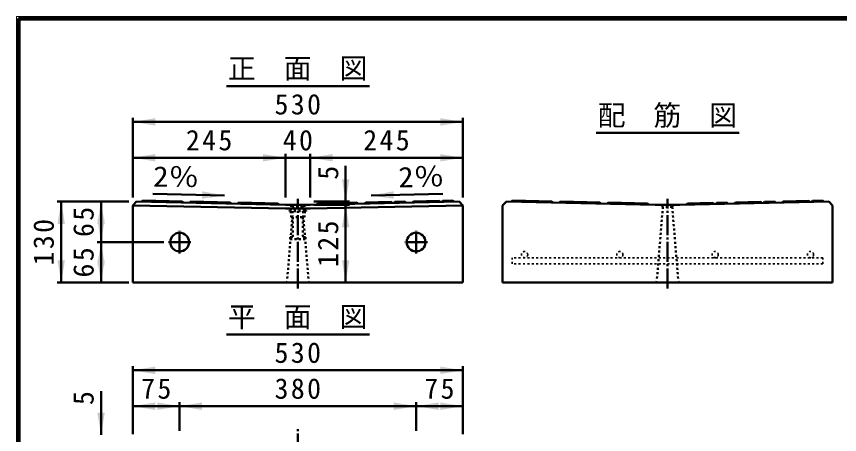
# Model space of a CAD drawing. Units: millimetres, scale not verified. Extents: x 100 to 4105, y 100 to 2870.
# Drawn here: x 100 to 2166, y 1821 to 2870 of the extents above; entities that cross this region are included whole.
import ezdxf
from ezdxf.enums import TextEntityAlignment as Align

# ---------------------------------------------------------------- set-up
doc = ezdxf.new("R2010")
doc.units = ezdxf.units.MM
doc.header["$LTSCALE"] = 5
doc.linetypes.add('USER1', pattern=[2.2, 1, -1.2])
doc.linetypes.add('USER2', pattern=[13.4, 10, -1.2, 1, -1.2])
doc.layers.add('V-nasSTD', color=7, linetype='Continuous', lineweight=50)
doc.styles.add('ＭＳ ゴシック', font='')
doc.styles.get('ＭＳ ゴシック').set_extended_font_data('MS Gothic')

msp = doc.modelspace()

# ---------------------------------------------------------------- hatches: boundary and pattern name
at = {"layer": 'V-nasSTD'}
for points in [[(448.642, 2614.913), (392.392, 2605.538), (448.642, 2596.163)], [(1164.267, 2596.163), (1220.517, 2605.538), (1164.267, 2614.913)], [(448.642, 2524.913), (392.392, 2515.538), (448.642, 2506.163)], [(718.955, 2506.163), (775.205, 2515.538), (718.955, 2524.913)], [(893.955, 2524.913), (837.705, 2515.538), (893.955, 2506.163)], [(1164.267, 2506.163), (1220.517, 2515.538), (1164.267, 2524.913)], [(917.08, 2461.788), (926.455, 2405.538), (935.83, 2461.788)], [(566.311, 2431.477), (622.353, 2420.927), (565.919, 2412.731)], [(1046.598, 2431.477), (990.557, 2420.927), (1046.99, 2412.731)], [(221.767, 2349.288), (212.392, 2405.538), (203.017, 2349.288)], [(321.767, 2349.288), (312.392, 2405.538), (303.017, 2349.288)], [(935.83, 2341.475), (926.455, 2397.725), (917.08, 2341.475)], [(303.017, 2360.225), (312.392, 2303.975), (321.767, 2360.225)], [(321.767, 2247.725), (312.392, 2303.975), (303.017, 2247.725)], [(203.017, 2258.663), (212.392, 2202.413), (221.767, 2258.663)], [(303.017, 2258.663), (312.392, 2202.413), (321.767, 2258.663)], [(917.08, 2258.663), (926.455, 2202.413), (935.83, 2258.663)], [(448.642, 1991.788), (392.392, 1982.413), (448.642, 1973.038)], [(1164.267, 1973.038), (1220.517, 1982.413), (1164.267, 1991.788)], [(448.642, 1901.788), (392.392, 1892.413), (448.642, 1883.038)], [(453.33, 1883.038), (509.58, 1892.413), (453.33, 1901.788)], [(565.83, 1883.038), (509.58, 1892.413), (565.83, 1901.788)], [(1047.08, 1901.788), (1103.33, 1892.413), (1047.08, 1883.038)], [(1159.58, 1901.788), (1103.33, 1892.413), (1159.58, 1883.038)], [(1164.267, 1883.038), (1220.517, 1892.413), (1164.267, 1901.788)], [(303.017, 1876.475), (312.392, 1820.225), (321.767, 1876.475)]]:
    msp.add_hatch(color=256, dxfattribs=at).paths.add_polyline_path(points)

# ---------------------------------------------------------------- linework, layer by layer
at = {"layer": 'V-nasSTD', "lineweight": 100}
for p, q in [((105, 2865), (105, 105)), ((4100, 2865), (105, 2865))]:
    msp.add_line(p, q, dxfattribs=at)
at = {"layer": 'V-nasSTD'}
for p, q in [((626.955, 2695.538), (985.955, 2695.538)), ((392.392, 2615.538), (392.392, 2415.538)), ((1220.517, 2605.538), (392.392, 2605.538)), ((1220.517, 2615.538), (1220.517, 2415.538)), ((1555.08, 2577.725), (1914.08, 2577.725)), ((775.205, 2525.538), (775.205, 2415.538)), ((837.705, 2525.538), (837.705, 2415.538)), ((775.205, 2515.538), (392.392, 2515.538)), ((775.205, 2515.538), (837.705, 2515.538)), ((1220.517, 2515.538), (837.705, 2515.538)), ((926.455, 2495.538), (926.455, 2405.538)), ((442.392, 2424.692), (622.353, 2420.927)), ((1170.517, 2424.692), (990.557, 2420.927)), ((382.392, 2405.538), (202.392, 2405.538)), ((212.392, 2405.538), (212.392, 2202.413)), ((312.392, 2405.538), (312.392, 2303.975)), ((401.767, 2405.538), (392.392, 2396.163)), ((401.767, 2405.538), (775.205, 2397.725)), ((417.392, 2408.336), (414.267, 2405.276)), ((515.83, 2406.277), (417.392, 2408.336)), ((518.955, 2403.086), (515.83, 2406.277)), ((537.705, 2405.819), (534.58, 2402.759)), ((636.142, 2403.76), (537.705, 2405.819)), ((639.267, 2400.569), (636.142, 2403.76)), ((658.017, 2403.302), (654.892, 2400.242)), ((756.455, 2401.243), (658.017, 2403.302)), ((759.58, 2398.052), (756.455, 2401.243)), ((837.705, 2397.725), (775.205, 2397.725)), ((837.705, 2397.725), (1211.142, 2405.538)), ((846.455, 2405.538), (936.455, 2405.538)), ((846.455, 2397.725), (936.455, 2397.725)), ((856.455, 2401.243), (853.33, 2398.052)), ((920.517, 2402.583), (856.455, 2401.243)), ((923.642, 2399.523), (920.517, 2402.583)), ((926.455, 2405.538), (926.455, 2397.725)), ((926.455, 2397.725), (926.455, 2202.413)), ((929.892, 2402.779), (926.767, 2399.588)), ((954.892, 2403.302), (929.892, 2402.779)), ((958.017, 2400.242), (954.892, 2403.302)), ((976.767, 2403.76), (973.642, 2400.569)), ((1040.83, 2405.1), (976.767, 2403.76)), ((1043.955, 2402.04), (1040.83, 2405.1)), ((1050.205, 2405.296), (1047.08, 2402.105)), ((1075.205, 2405.819), (1050.205, 2405.296)), ((1078.33, 2402.759), (1075.205, 2405.819)), ((1097.08, 2406.277), (1093.955, 2403.086)), ((1161.142, 2407.617), (1097.08, 2406.277)), ((1164.267, 2404.557), (1161.142, 2407.617)), ((1170.517, 2407.813), (1167.392, 2404.622)), ((1195.517, 2408.336), (1170.517, 2407.813)), ((1198.642, 2405.276), (1195.517, 2408.336)), ((1220.517, 2396.163), (1211.142, 2405.538)), ((1329.892, 2405.538), (1320.517, 2396.163)), ((1329.892, 2405.538), (1703.33, 2397.725)), ((1345.517, 2408.336), (1342.392, 2405.276)), ((1443.955, 2406.277), (1345.517, 2408.336)), ((1447.08, 2403.086), (1443.955, 2406.277)), ((1465.83, 2405.819), (1462.705, 2402.759)), ((1564.267, 2403.76), (1465.83, 2405.819)), ((1567.392, 2400.569), (1564.267, 2403.76)), ((1586.142, 2403.302), (1583.017, 2400.242)), ((1684.58, 2401.243), (1586.142, 2403.302)), ((1687.705, 2398.052), (1684.58, 2401.243)), ((1765.83, 2397.725), (1703.33, 2397.725)), ((1765.83, 2397.725), (2139.267, 2405.538)), ((1784.58, 2401.243), (1781.455, 2398.052)), ((1848.642, 2402.583), (1784.58, 2401.243)), ((1851.767, 2399.523), (1848.642, 2402.583)), ((1858.017, 2402.779), (1854.892, 2399.588)), ((1883.017, 2403.302), (1858.017, 2402.779)), ((1886.142, 2400.242), (1883.017, 2403.302)), ((1904.892, 2403.76), (1901.767, 2400.569)), ((1968.955, 2405.1), (1904.892, 2403.76)), ((1972.08, 2402.04), (1968.955, 2405.1)), ((1978.33, 2405.296), (1975.205, 2402.105)), ((2003.33, 2405.819), (1978.33, 2405.296)), ((2006.455, 2402.759), (2003.33, 2405.819)), ((2025.205, 2406.277), (2022.08, 2403.086)), ((2089.267, 2407.617), (2025.205, 2406.277)), ((2092.392, 2404.557), (2089.267, 2407.617)), ((2098.642, 2407.813), (2095.517, 2404.622)), ((2123.642, 2408.336), (2098.642, 2407.813)), ((2126.767, 2405.276), (2123.642, 2408.336)), ((2148.642, 2396.163), (2139.267, 2405.538)), ((392.392, 2396.163), (392.392, 2202.413)), ((392.392, 2396.163), (775.205, 2388.154)), ((837.705, 2388.154), (775.205, 2388.154)), ((837.705, 2388.154), (1220.517, 2396.163)), ((1220.517, 2202.413), (1220.517, 2396.163)), ((1320.517, 2396.163), (1320.517, 2202.413)), ((2148.642, 2202.413), (2148.642, 2396.163)), ((470.392, 2303.975), (302.392, 2303.975)), ((312.392, 2303.975), (312.392, 2202.413)), ((382.392, 2202.413), (202.392, 2202.413)), ((392.392, 2202.413), (1220.517, 2202.413)), ((926.455, 2202.413), (806.455, 2202.413)), ((1320.517, 2202.413), (2148.642, 2202.413)), ((1761.924, 2202.413), (1707.236, 2202.413)), ((626.955, 2072.413), (985.955, 2072.413)), ((392.392, 1992.413), (392.392, 1822.413)), ((1220.517, 1992.413), (1220.517, 1822.413)), ((1220.517, 1982.413), (392.392, 1982.413)), ((312.392, 1930.225), (312.392, 1820.225)), ((509.58, 1902.413), (509.58, 1830.413)), ((1103.33, 1902.413), (1103.33, 1830.413)), ((509.58, 1892.413), (392.392, 1892.413)), ((509.58, 1892.413), (1103.33, 1892.413)), ((1220.517, 1892.413), (1103.33, 1892.413))]:
    msp.add_line(p, q, dxfattribs=at)
at = {"layer": 'V-nasSTD', "linetype": 'USER1'}
for p, q in [((790.049, 2397.725), (788.095, 2383.663)), ((794.736, 2392.725), (789.736, 2397.725)), ((818.174, 2392.725), (823.174, 2397.725)), ((822.861, 2397.725), (824.814, 2383.663)), ((1722.861, 2392.725), (1717.861, 2397.725)), ((1746.299, 2392.725), (1751.299, 2397.725)), ((794.736, 2392.725), (779.111, 2202.413)), ((785.752, 2383.663), (827.158, 2383.663)), ((785.752, 2383.663), (785.752, 2381.319)), ((785.752, 2381.319), (827.158, 2381.319)), ((788.095, 2381.319), (790.049, 2366.475)), ((818.174, 2392.725), (794.736, 2392.725)), ((818.174, 2392.725), (833.799, 2202.413)), ((824.814, 2381.319), (822.861, 2366.475)), ((827.158, 2383.663), (827.158, 2381.319)), ((1722.861, 2392.725), (1707.236, 2202.413)), ((1746.299, 2392.725), (1722.861, 2392.725)), ((1746.299, 2392.725), (1761.924, 2202.413)), ((790.049, 2366.475), (822.861, 2366.475)), ((793.955, 2366.475), (793.955, 2319.969)), ((818.955, 2366.475), (818.955, 2319.969)), ((786.924, 2316.475), (786.924, 2311.788)), ((786.924, 2316.475), (790.092, 2316.475)), ((792.227, 2317.174), (791.49, 2316.805)), ((820.682, 2317.174), (821.42, 2316.805)), ((822.818, 2316.475), (825.986, 2316.475)), ((825.986, 2316.475), (825.986, 2311.788)), ((786.924, 2311.788), (825.986, 2311.788))]:
    msp.add_line(p, q, dxfattribs=at)
at = {"layer": 'V-nasSTD', "linetype": 'USER2'}
for p, q in [((806.455, 2187.413), (806.455, 2412.725)), ((1734.58, 2187.413), (1734.58, 2412.725)), ((509.58, 2275.538), (509.58, 2332.413)), ((1103.33, 2275.538), (1103.33, 2332.413)), ((538.017, 2303.975), (481.142, 2303.975)), ((1131.767, 2303.975), (1074.892, 2303.975)), ((806.455, 232.725), (806.455, 1837.413))]:
    msp.add_line(p, q, dxfattribs=at)
at = {"layer": 'V-nasSTD', "linetype": 'USER1', "lineweight": 35}
for p, q in [((1344.443, 2249.288), (1344.443, 2264.913)), ((2124.717, 2264.913), (1344.443, 2264.913)), ((2124.717, 2249.288), (2124.717, 2264.913)), ((2124.717, 2249.288), (1344.443, 2249.288))]:
    msp.add_line(p, q, dxfattribs=at)
at = {"layer": 'V-nasSTD', "lineweight": 13}
msp.add_lwpolyline([(100, 100), (100, 2870), (4105, 2870), (4105, 100)], close=True, dxfattribs=at)
at = {"layer": 'V-nasSTD'}
for centre in [(509.58, 2303.975), (1103.33, 2303.975)]:
    msp.add_circle(centre, 23.438, dxfattribs=at)
at = {"layer": 'V-nasSTD', "linetype": 'USER1', "lineweight": 35}
for centre in [(1375.693, 2272.725), (1614.951, 2272.725), (1854.209, 2272.725), (2093.467, 2272.725)]:
    msp.add_circle(centre, 7.812, dxfattribs=at)
at = {"layer": 'V-nasSTD', "linetype": 'USER1'}
for centre, start, end in [((790.092, 2319.6), 270, 296.56505), ((790.83, 2319.969), 296.56505, 0), ((822.08, 2319.969), 180, 243.43495), ((822.818, 2319.6), 243.43495, 270)]:
    msp.add_arc(centre, 3.125, start, end, dxfattribs=at)

# ---------------------------------------------------------------- texts
at = {"layer": 'V-nasSTD', "style": 'ＭＳ ゴシック'}
for s, p in [('正\u3000面\u3000図', (630.955, 2765.538)), ('配\u3000筋\u3000図', (1559.08, 2647.725)), ('平\u3000面\u3000図', (630.955, 2142.413))]:
    msp.add_text(s, height=51.32, dxfattribs=at).set_placement(p, align=Align.TOP_LEFT)
at = {"layer": 'V-nasSTD', "style": 'ＭＳ ゴシック', "width": 1.1}
for rotation, p in [(358.802, (443.856, 2494.677)), (1.198, (1058.077, 2492.355))]:
    msp.add_text('2％', height=51.32, rotation=rotation, dxfattribs=at).set_placement(p, align=Align.TOP_LEFT)
at = {"layer": 'V-nasSTD', "style": 'ＭＳ ゴシック'}
for p in [(856.455, 2460.538), (242.392, 1895.225)]:
    msp.add_text('5', height=51.32, rotation=90, dxfattribs=at).set_placement(p, align=Align.TOP_LEFT)
at = {"layer": 'V-nasSTD', "char_height": 51.32, "attachment_point": 1, "style": 'ＭＳ ゴシック'}
for s, insert in [('\\T1.17;530', (747.955, 2675.538)), ('\\T1.17;245', (525.299, 2585.538)), ('\\T1.17;40', (768.455, 2585.538)), ('\\T1.17;245', (970.611, 2585.538)), ('\\T1.17;530', (747.955, 2052.413)), ('\\T1.17;75', (412.986, 1962.413)), ('\\T1.17;380', (747.955, 1962.413)), ('\\T1.17;75', (1123.924, 1962.413))]:
    msp.add_mtext(s, dxfattribs=dict(at, insert=insert))
at = {"layer": 'V-nasSTD', "char_height": 51.32, "attachment_point": 1, "rotation": 90, "style": 'ＭＳ ゴシック'}
for s, insert in [('\\T1.17;65', (242.392, 2316.756)), ('\\T1.17;130', (142.392, 2245.475)), ('\\T1.17;125', (856.455, 2241.569)), ('\\T1.17;65', (242.392, 2215.194))]:
    msp.add_mtext(s, dxfattribs=dict(at, insert=insert))

doc.saveas('drawing.dxf')
